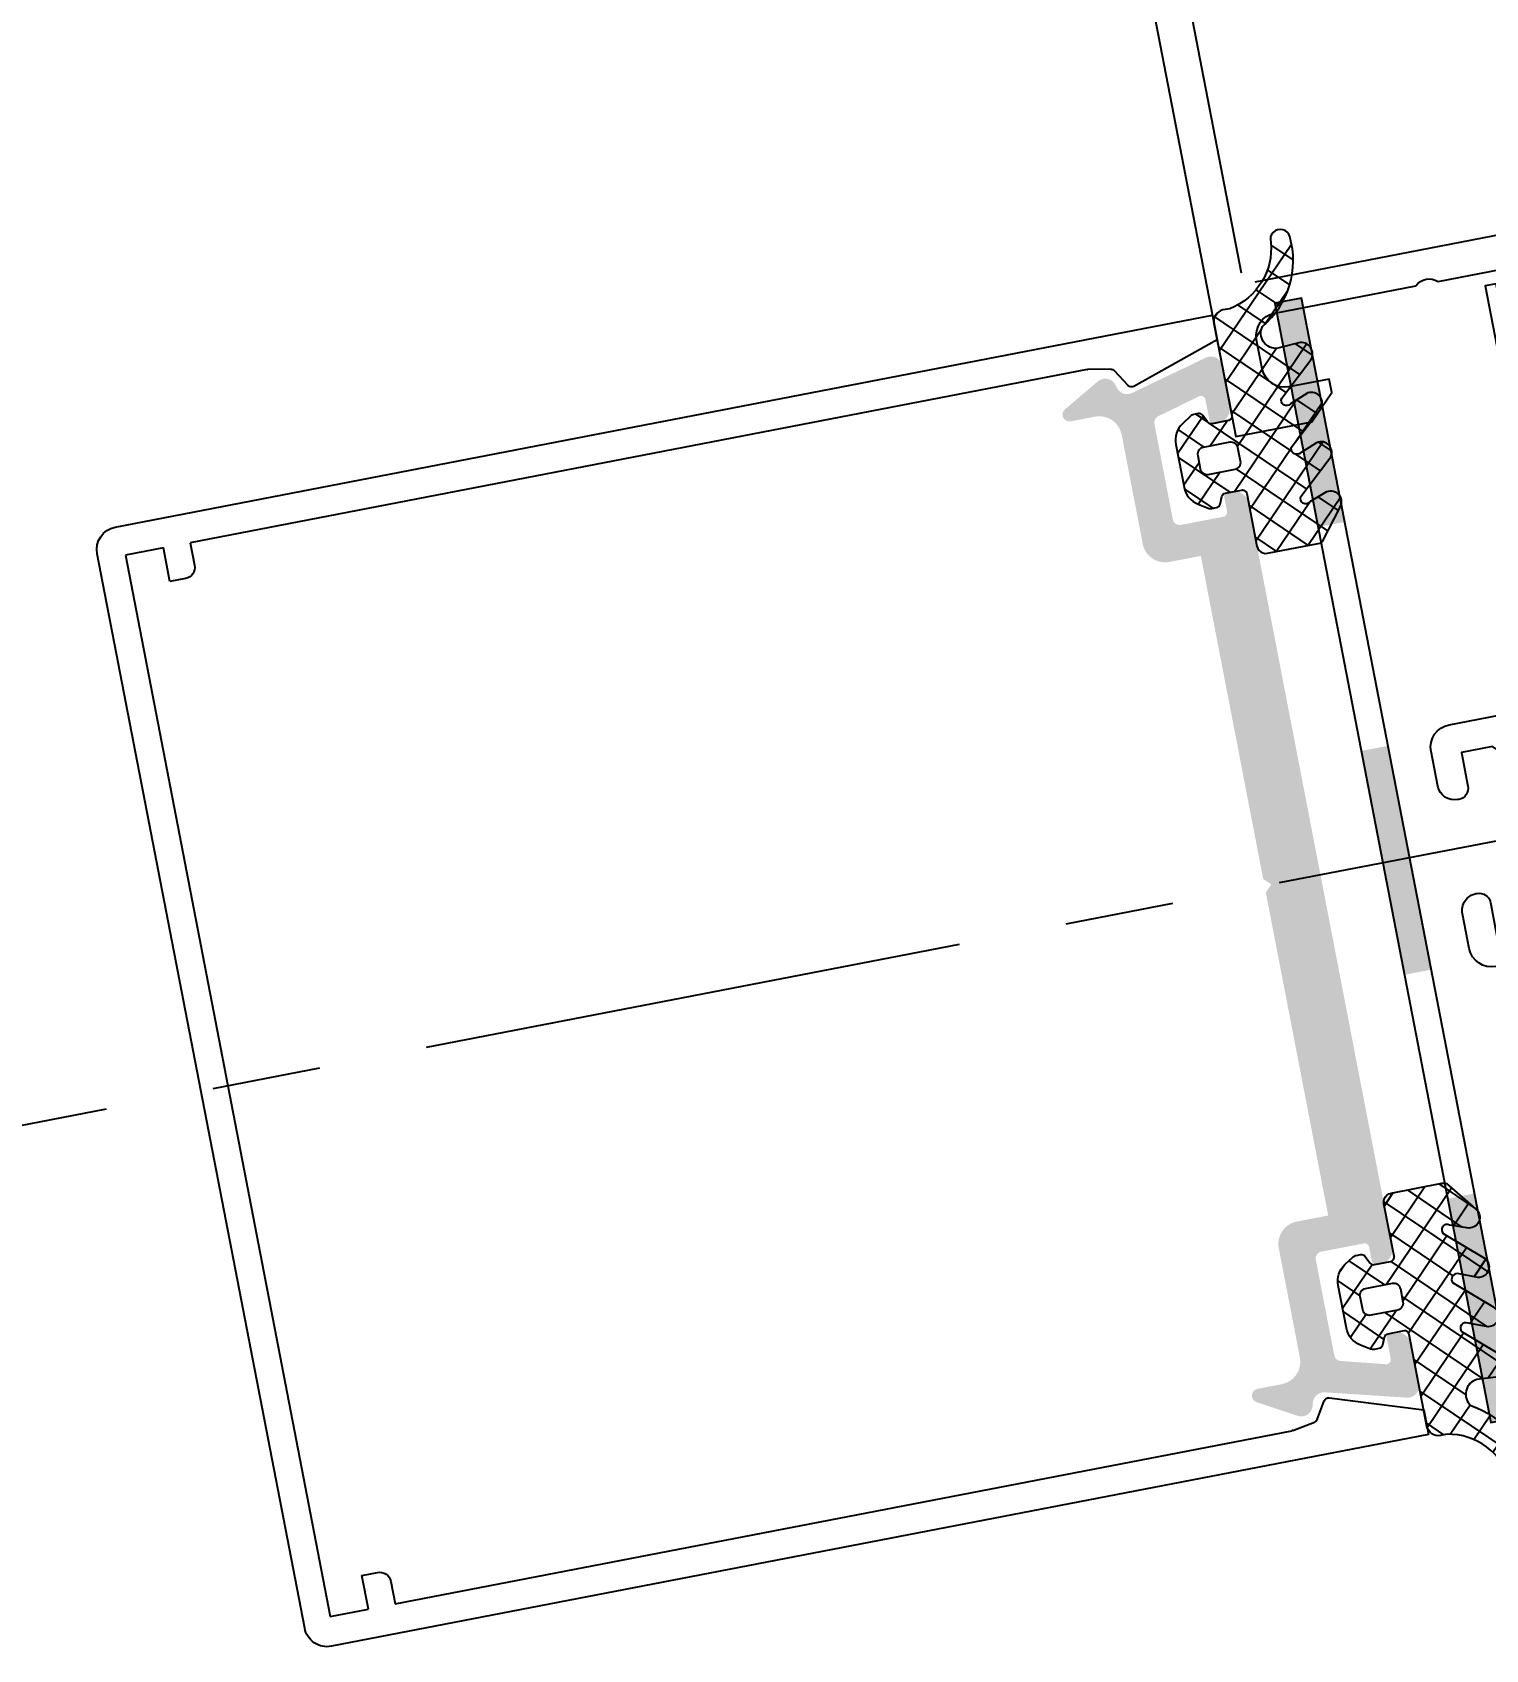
# Model space of a CAD drawing. Header units: centimetres. Extents: x 4942 to 11683, y -41622 to -36787.
# Drawn here: x 5831.27 to 5837.64, y -38663.6 to -38656.51 of the extents above; entities that cross this region are included whole.
import ezdxf

# ---------------------------------------------------------------- set-up
doc = ezdxf.new("R2010")
doc.units = ezdxf.units.CM
doc.header["$LTSCALE"] = 0.75
doc.header["$MEASUREMENT"] = 0
doc.linetypes.add('$0$CENTER', pattern=[50.79999999999998, 31.75, -6.349999999999998, 6.349999999999998, -6.349999999999998])
doc.linetypes.add('$0$NP_B_Cephe_22$0$$0$$0$HIDDEN', pattern=[0.375, 0.25, -0.125])
for name, color, linetype in [('$0$NP_B_Cephe_22$0$$0$$0$BT', 1, 'Continuous'), ('$0$NP_B_Cephe_22$0$$0$$0$DTR', 8, 'Continuous'), ('$0$NP_B_Cephe_22$0$$0$$0$FT', 1, 'Continuous'), ('$0$NP_B_Cephe_22$0$$0$$0$PL', 1, 'Continuous'), ('$0$NP_B_Cephe_22$0$$0$$0$PTR', 252, 'Continuous'), ('$0$NP_B_Cephe_22$0$$0$$0$SY', 3, 'Continuous'), ('$0$NP_B_Cephe_22$0$$0$$0$SYK', 3, '$0$NP_B_Cephe_22$0$$0$$0$HIDDEN'), ('$0$V-0_Axis', 8, '$0$CENTER'), ('V-0_Dimension_50', 1, 'Continuous'), ('V-0_Elevation_010', 61, 'Continuous'), ('V-3_Door', 21, 'Continuous'), ('V-4_Profile_Aluminium', 152, 'Continuous')]:
    doc.layers.add(name, color=color, linetype=linetype)
doc.styles.add('OFIS ZEMİN KAT OLCU$0$VIVA_50', font='arial.ttf', dxfattribs={"height": 12.5})
doc.dimstyles.new('OFIS ZEMİN KAT OLCU$0$VIVA_50', dxfattribs={"dimscale": 5, "dimtxt": 12.5, "dimasz": 1, "dimexe": 1, "dimexo": 1, "dimgap": 0.5, "dimtad": 1, "dimdec": 1, "dimzin": 11, "dimdsep": 46, "dimtxsty": 'OFIS ZEMİN KAT OLCU$0$VIVA_50', "dimblk": 'OFIS ZEMİN KAT OLCU$0$_OBLIQUE', "dimcen": 0, "dimdle": 1, "dimclrd": 256, "dimclre": 256, "dimclrt": 256, "dimadec": 1, "dimazin": 0, "dimtfac": 0.75, "dimtdec": 1, "dimtix": 1, "dimtmove": 2, "dimatfit": 2, "dimldrblk": 'OFIS ZEMİN KAT OLCU$0$_DOT', "dimfxl": 5, "dimfxlon": 1, "dimfrac": 1, "dimtolj": 1, "dimtzin": 0, "dimlwd": -1, "dimlwe": -1, "dimarcsym": 0})

# ---------------------------------------------------------------- blocks, each defined once
blk = doc.blocks.new('$0$NP_B_Cephe_22$0$$0$$0$baskı alt kapak profili')
at = {"layer": '$0$NP_B_Cephe_22$0$$0$$0$PTR'}
h = blk.add_hatch(color=256, dxfattribs=at)
edge = h.paths.add_edge_path()
edge.add_line((-0.4499982674129441, -2.499992589225878), (-0.1500000000265445, -2.199994321836749))
edge.add_line((-0.1500000000265445, -2.199994321836749), (0.1500000000054698, -2.499994321868309))
edge.add_line((0.1500000000054698, -2.499994321868309), (14.58281438531086, -2.499910100783547))
edge.add_line((14.58281438531086, -2.499910100783547), (14.58281438531086, -3.900094823807814))
edge.add_arc((15.58281438529631, -3.900094823824185), 0.9999999999787974, 179.999999999062, 270.0000000008338)
edge.add_line((15.58281438531086, -4.900094823802812), (20.46111522025277, -4.900094823803267))
edge.add_arc((20.46111522025277, -5.900094823820092), 1.000000000017224, 1.094292656489415e-09, 90, ccw=False)
edge.add_line((21.46111522026732, -5.900094823800993), (21.46111522026732, -6.987404025860707))
edge.add_arc((21.76111522027023, -6.987404025861162), 0.2999999999993861, 179.9999999999131, 330.5869554023672)
edge.add_line((22.0224458274428, -7.134734653211291), (22.95522299297992, -5.480202751485814))
edge.add_arc((22.51967198101594, -5.234651705921516), 0.5000000000000099, 330.5869554048348, 435.0000000015094)
edge.add_line((22.64908150355442, -4.751688792773786), (22.52631889628939, -4.718794651299214))
edge.add_arc((22.6557284188497, -4.235831738169674), 0.4999999999873658, 165.3876006920352, 254.9999999985538, ccw=False)
edge.add_line((22.17190111995698, -4.109692351637642), (23.08007854875579, -0.6262361176088067))
edge.add_arc((22.59625124984124, -0.5000967310958746), 0.4999999999999779, 345.3876006947841, 449.9998887059361)
edge.add_line((22.59625222106516, -9.67310967840973e-05), (20.83242667012056, -9.330495157122698e-05))
edge.add_arc((20.83242531044053, -0.7000933049850406), 0.7000000000347768, 89.99988870867566, 179.999999997804)
edge.add_line((20.13242531040706, -0.7000933049582105), (20.13242531040706, -0.8000940048825047))
edge.add_arc((20.33242531045509, -0.8000940048556746), 0.2000000000470041, 180.0000000076863, 269.9996881808536)
edge.add_line((20.33242422200093, -1.000094004899603), (21.27370344871125, -1.000099127416144))
edge.add_arc((21.2737023602862, -1.200099127414143), 0.2000000000010828, -14.999999999392116, 89.99968818919109, ccw=False)
edge.add_line((21.46688752554875, -1.251862936433719), (20.95085017764033, -3.177740537340634))
edge.add_arc((20.66107242976833, -3.100094823813544), 0.2999999999820601, 270, 344.9999999999484, ccw=False)
edge.add_line((20.66107242976833, -3.400094823795536), (16.38281438532105, -3.400094823795536))
edge.add_arc((16.3828143853356, -3.100094823759884), 0.300000000035709, 180.0000000050374, 269.99999999722075, ccw=False)
edge.add_line((16.08281438529631, -3.100094823786259), (16.08281438529631, -1.200094370203425))
edge.add_arc((16.28281438534433, -1.200094370241624), 0.2000000000472222, 89.99958354564058, 179.9999999890568, ccw=False)
edge.add_line((16.28281583904428, -1.000094370199514), (16.93242385665182, -1.000099092069087))
edge.add_arc((16.93242531043908, -0.8000990921101963), 0.1999999999642341, 269.9995835206275, 360.0000000106826)
edge.add_line((17.13242531039979, -0.800099092072907), (17.13242531040706, -0.6998993075550803))
edge.add_arc((16.43242531039542, -0.6998993075750892), 0.7000000000096898, 1.637749391150137e-09, 90.00033434147609)
edge.add_line((16.43242122564371, 0.0001006924229098871), (-16.73242122563132, -9.28370110901966e-05))
edge.add_arc((-16.73241714089416, -0.7000928369804402), 0.6999999999812871, 90.000334340285, 179.9999999930768)
edge.add_line((-17.4324171408767, -0.7000928368958572), (-17.43241714086943, -0.800099092072907))
edge.add_arc((-17.23241714089416, -0.8000990921097415), 0.199999999975546, 179.9999999894477, 270.0004164752036)
edge.add_line((-17.23241568712145, -1.000099092080001), (-16.58280766949937, -1.000094370204517))
edge.add_arc((-16.58280621579942, -1.200094370245262), 0.200000000046316, 1.0943210781988455e-08, 90.00041645435942, ccw=False)
edge.add_line((-16.38280621575139, -1.200094370207063), (-16.38280621575867, -3.100094823789897))
edge.add_arc((-16.68280621579068, -3.100094823763522), 0.3000000000368459, 270.0000000027792, 359.99999999496265, ccw=False)
edge.add_line((-16.68280621577613, -3.400094823800538), (-20.96106426023069, -3.400094823800083))
edge.add_arc((-20.96106426020159, -3.100094823788988), 0.3000000000113232, 195.0000000014894, 269.99999999444157, ccw=False)
edge.add_line((-21.25084200809541, -3.17774053732972), (-21.76687935600383, -1.251862936427807))
edge.add_arc((-21.57369419074129, -1.200099127407322), 0.2000000000015741, 90.00031181080891, 194.9999999996438, ccw=False)
edge.add_line((-21.57369527916634, -1.000099127408868), (-20.63241605245602, -1.000094004872773))
edge.add_arc((-20.63241714091017, -0.8000940048534009), 0.2000000000225555, 270.0003118191464, 359.9999999923137)
edge.add_line((-20.43241714089125, -0.800094004880231), (-20.43241714089125, -0.7000933049559368))
edge.add_arc((-21.13241714091017, -0.7000933049823121), 0.7000000000241602, 2.158851470130013e-09, 90.00011129132436)
edge.add_line((-21.1324185005902, -9.330495930193194e-05), (-22.89624405154935, -9.673109814833936e-05))
edge.add_arc((-22.89624308032543, -0.5000967310972388), 0.5000000000000338, 90.00011129406387, 194.6123993055775)
edge.add_line((-23.3800703792327, -0.6262361176115352), (-22.47189295042661, -4.109692351638097))
edge.add_arc((-22.95572024931933, -4.235831738171038), 0.4999999999875485, -75.00000000029928, 14.61239930806562, ccw=False)
edge.add_line((-22.82631072677358, -4.718794651305126), (-22.94907333403133, -4.751688792774241))
edge.add_arc((-22.81966381149285, -5.234651705922881), 0.5000000000000199, 104.9999999984637, 209.4130445951652)
edge.add_line((-23.25521482345683, -5.480202751487179), (-22.32243765791244, -7.134734653211746))
edge.add_arc((-22.06110705075442, -6.98740402586389), 0.2999999999855281, 209.4130445986195, 360.0000000003474)
edge.add_line((-21.76110705076606, -6.987404025862071), (-21.76110705077334, -5.900094823802357))
edge.add_arc((-20.76110705076606, -5.900094823821457), 1.000000000003695, 90, 179.9999999989057, ccw=False)
edge.add_line((-20.76110705076606, -4.900094823817819), (-15.88280621583143, -4.900094823817819))
edge.add_arc((-15.88280621582415, -3.900094823829187), 0.9999999999888018, 269.9999999995831, 360.000000000938)
edge.add_line((-14.88280621583871, -3.900094823812816), (-14.88280621583143, -2.499910100788094))
edge.add_line((-14.88280621583143, -2.499910100788094), (-0.4499982674129441, -2.499992589225878))
blk = doc.blocks.new('$0$NP_B_Cephe_22$0$$0$$0$dış cam fitili 4 mm')
at = {"layer": '$0$NP_B_Cephe_22$0$$0$$0$DTR'}
h = blk.add_hatch(dxfattribs=at)
h.set_pattern_fill('_USER', color=256, angle=45, double=1, pattern_type=0)
h.set_pattern_definition([(45, (0, 0), (-0.7071067811865475, 0.7071067811865476), []), (135, (0, 0), (-0.7071067811865476, -0.7071067811865475), [])])
h.paths.add_polyline_path([(6.006709108756735, 2.799979785861787, 0.4142138313327365), (6.506709567901655, 3.299979785863711), (6.506709567901655, 3.606260597880484, -0.336953001653404), (9.032707055198637, 5.922478769869281, 1.012787676795315), (9.118160495847537, 6.784346274327983, 0.2982399933009645), (5.473101363849511, 4.864777365420901, -0.6035671201983142), (4.402942566205839, 5.342673141045472), (4.469019026820408, 6.289120730986518, 0.6515663743816038), (3.62916793146471, 6.672508916323773), (2.220243977896845, 5.096164903083285, -0.8670816687464292), (1.90368481776861, 5.424588535339601), (2.227215082549466, 6.267954172374197, 0.7089412690970899), (1.429554286766889, 6.674593219329632), (0.0219420303376166, 5.095593842921084, -0.5858802636782958), (-0.3227649766802445, 5.378994891368297), (0.0085728372989458, 6.226868299619036, 0.7631597470763857), (-0.7664976233161515, 6.673709571435458), (-2.166487442826817, 5.102390310284044, -0.8561372849529023), (-2.480740048372151, 5.445023897885358), (-2.214582664079689, 6.168560609113031, 0.7853862574048076), (-2.960859039982803, 6.703882492925823), (-4.288480970596332, 5.661965664231517), (-4.318612137193462, 5.598194075166278), (-4.337073898010911, 5.530121568533128), (-4.34329224198407, 5.45986464737872), (-4.343291194580866, 3.199977848878939), (-4.329661482736607, 3.096450269146791), (-4.289701290642168, 2.999977931885064), (-4.226133837621801, 2.917135263362093), (-4.143291137889516, 2.853567851026148), (-4.046818781013623, 2.813607706285458), (-3.943291194586685, 2.79997804527195), (-1.600000923938809, 2.799983556993634, -0.414214251290034), (-1.400000453514417, 2.599983556999701), (-1.400000453499867, 1.881877712473938, -0.2943155252920531), (-1.517379245680863, 1.699741126308873), (-1.832621661292754, 1.5567401527954, 0.2943155253063463), (-1.950000453473673, 1.374603566619926), (-1.950000453459121, 1.17493459470199, 0.1431901793043046), (-1.9027496962832, 1.013324507625535), (-1.645690923588807, 0.6112987966904349, 0.2558487727693759), (-0.8031930339645532, 0.1499990870185224), (1.103193210007215, 0.1499998753979748, 0.2558485524588672), (1.945690272538655, 0.6112995850656076), (2.202748541141573, 1.013324507622332, 0.1431901792970748), (2.249999298318673, 1.174934594689448), (2.249999298340501, 1.374603566611686, 0.2943155253181162), (2.132620506158284, 1.556740152795078), (1.817378090541625, 1.699741126308096, -0.2943155252939244), (1.699999298359418, 1.881877712473664), (1.69999929837397, 2.599983556999684, -0.4142138313268016), (1.899999482029609, 2.799983556994073)])
h.paths.add_polyline_path([(0.7499992983550535, 2.500000006692645), (0.7499992983696055, 1.299999605280684, -0.4142134412518577), (0.4499994224282398, 0.9999996052719324), (-0.1500005775731781, 0.9999993571443828, -0.4142136834978948), (-0.4500007016420362, 1.299999357149439), (-0.4500007016420362, 2.500000006690147, -0.41421356237365), (-0.1500007016400353, 2.800000006691582), (0.4499992983541894, 2.800000006690443, -0.4142135623689879)], flags=16)
at = {"layer": '$0$NP_B_Cephe_22$0$$0$$0$FT'}
for points in [[(-3.943291194586688, 2.79997804527195), (-4.046818781013623, 2.813607706285458), (-4.143291137889516, 2.853567851026148), (-4.226133837621799, 2.917135263362091), (-4.289701290642166, 2.999977931885063), (-4.329661482736607, 3.096450269146791), (-4.343291194580866, 3.199977848878936), (-4.34329224198407, 5.459864647378731), (-4.33707389801091, 5.530121568533122), (-4.318612137193464, 5.598194075166268), (-4.288480970596332, 5.661965664231517), (-2.960859039982803, 6.703882492925823, -0.7853862574048148), (-2.214582664079693, 6.168560609113023), (-2.480740048372151, 5.445023897885356, 0.8561372849528929), (-2.166487442826817, 5.102390310284044), (-0.7664976233161518, 6.673709571435458, -0.7631597470763885), (0.0085728372989458, 6.226868299619036), (-0.3227649766802436, 5.378994891368297, 0.5858802636782962), (0.0219420303376161, 5.095593842921084), (1.429554286766889, 6.674593219329628, -0.7089412690970911), (2.227215082549466, 6.267954172374197), (1.90368481776861, 5.424588535339601, 0.8670816687464292), (2.220243977896845, 5.096164903083285), (3.62916793146471, 6.672508916323773, -0.6515663743816043), (4.469019026820408, 6.289120730986518), (4.402942566205839, 5.342673141045472, 0.6035671201983126), (5.473101363849511, 4.864777365420898, -0.2976694941481973), (9.110313652007992, 6.785085399843659, -1.013045672852262), (9.032707055198644, 5.92247876986928, 0.3369530016534044), (6.506709567901655, 3.606260597880486), (6.506709567901655, 3.299979785861546, -0.4142138218549978), (6.00670912493408, 2.799979785861771), (1.899999683072767, 2.799983556993788, 0.4142141257534825), (1.69999929837397, 2.599983556995788), (1.699999298359418, 1.881877712474214, 0.2943155252910902), (1.817378090539224, 1.699741126309185), (2.132620506160693, 1.556740152793985, -0.2943155253166985), (2.249999298340501, 1.374603566610083), (2.249999298318673, 1.174934594686555, -0.1431901792925457), (2.202748541142883, 1.013324507624381), (1.94569027254076, 0.6112995850688998, -0.255848552460209), (1.103193210006083, 0.1499998753979748), (-0.8031930339664333, 0.1499990870185224, -0.2558487727722293), (-1.645690923595591, 0.6112987967010435), (-1.902749696283333, 1.013324507625747, -0.1431901792947373), (-1.950000453459121, 1.174934594690989), (-1.950000453473673, 1.374603566612699, -0.2943155253145076), (-1.832621661293863, 1.556740152794894), (-1.517379245679669, 1.699741126309413, 0.2943155252918903), (-1.400000453499867, 1.881877712475123), (-1.400000453514417, 2.599983556995788, 0.414213948564889), (-1.600000717221313, 2.799983556994015)], [(-0.4500007016420362, 1.299999357144336), (-0.4500007016420362, 2.500000006691629, -0.4142135623730951), (-0.1500007016391258, 2.800000006691582), (0.4499992983521432, 2.800000006690443, -0.4142135623713191), (0.7499992983550535, 2.500000006692311), (0.7499992983696055, 1.299999605271999, -0.4142134412496938), (0.4499994224217724, 0.999999605271932), (-0.1500005775694966, 0.9999993571443828, -0.4142136834965068)]]:
    blk.add_lwpolyline(points, format="xyb", close=True, dxfattribs=at)
blk = doc.blocks.new('*U8')
at = {"layer": '$0$NP_B_Cephe_22$0$$0$$0$SYK'}
h = blk.add_hatch(color=256, dxfattribs=at)
h.dxf.hatch_style = 2
h.paths.add_polyline_path([(0, 1e-16), (-1.9e-15, -10), (1.199999999999997, -10), (1.199999999999999, -1e-16)])
h = blk.add_hatch(color=256, dxfattribs=at)
h.dxf.hatch_style = 2
h.paths.add_polyline_path([(-3.8e-15, -20), (-5.7e-15, -30), (1.199999999999994, -30), (1.199999999999995, -20)])
h = blk.add_hatch(color=256, dxfattribs=at)
h.dxf.hatch_style = 2
h.paths.add_polyline_path([(-7.5e-15, -40), (-6e-16, -50), (1.199999999999999, -50), (1.199999999999989, -40)])
at = {"color": 0, "linetype": 'ByBlock', "lineweight": -2}
blk.add_lwpolyline([(0, 0), (0, -50), (1.199999999999999, -50), (1.199999999999999, 0)], close=True, dxfattribs=at)
blk = doc.blocks.new('cephe_profil_a')
at = {"layer": '$0$NP_B_Cephe_22$0$$0$$0$DTR', "extrusion": (1.724929e-10, -0.0001003207552404, 0.9999999949678732)}
h = blk.add_hatch(dxfattribs=at)
h.set_pattern_fill('_USER', color=256, scale=10, angle=44.99999999999999, double=1, pattern_type=0)
h.set_pattern_definition([(44.99999999999999, (-4031610.468849055, -2575937.041192862), (-7.071067811865472, 7.071067811865479), []), (134.9999999999999, (-4031610.468849055, -2575937.041192862), (-7.071067811865479, -7.071067811865473), [])])
edge = h.paths.add_edge_path(flags=16)
edge.add_arc((37791.12142558841, -9622.34142984758), 0.0500000000038579, 449.9999999966368, 494.94457036607037, ccw=False)
edge.add_line((37791.12142558842, -9622.291429847528), (37791.12114163949, -9622.291421863074))
edge.add_line((37791.12114163948, -9622.291421863116), (37791.21555290283, -9622.291421863123))
edge.add_arc((37791.21486080183, -9622.261429847591), 0.0299999999986018, 631.321932884249, 672.4592099042153)
edge.add_line((37791.23511275641, -9622.283562591088), (37791.26989305998, -9622.247670126624))
edge.add_arc((37791.2476186761, -9622.227574061759), 0.029999999990006, 677.9430582474605, 715.9626584813159)
edge.add_line((37791.27754422737, -9622.229686259872), (37791.27754422733, -9621.097830725415))
edge.add_arc((37791.24761867612, -9621.099942923636), 0.0299999999988225, 364.0373416759118, 495.0331381016568)
edge.add_line((37791.22639320718, -9621.078741992786), (37791.2058279188, -9621.099222508077))
edge.add_line((37791.2058279188, -9621.099222508077), (37791.20581093308, -9621.099083572206))
edge.add_arc((37791.18458546412, -9621.077882641424), 0.0299999999991961, 631.1010195779083, 675.033138102026, ccw=False)
edge.add_line((37791.18516192112, -9621.1078771025), (37790.55122814192, -9621.107877102491))
edge.add_arc((37790.55065168476, -9621.077882641415), 0.0299999999990984, 585.3345369422157, 631.1010198503444, ccw=False)
edge.add_line((37790.52956270127, -9621.099219341595), (37790.50870755636, -9621.078606322584))
edge.add_arc((37790.4876185729, -9621.099943022706), 0.0299999999980382, 405.3345369389186, 539.9999999982347)
edge.add_line((37790.45761857286, -9621.099943022713), (37790.45761857285, -9622.227574062419))
edge.add_arc((37790.48761857282, -9622.227574062452), 0.0300000000075672, 540.0000000083093, 584.0557492277659)
edge.add_line((37790.46605866627, -9622.248434801364), (37790.49881653985, -9622.282290586485))
edge.add_arc((37790.52037644643, -9622.261429847564), 0.0300000000036255, 584.0557492199013, 631.3219329563447)
edge.add_line((37790.52106854756, -9622.291421863105), (37790.63451435352, -9622.291421863109))
edge.add_line((37790.63451435352, -9622.291421863109), (37790.79675813997, -9622.453665649558))
edge.add_arc((37790.86746881813, -9622.382954971412), 0.0999999999977666, 585.0000000005979, 674.9419244877031)
edge.add_line((37790.93810778696, -9622.453737286172), (37791.0861044697, -9622.306040321253))
edge = h.paths.add_edge_path()
edge.add_line((37790.32761857293, -9622.571429843569), (37790.45761857294, -9622.571429843569))
edge.add_line((37790.45761857302, -9622.57142984356), (37790.457618573, -9622.411417933969))
edge.add_line((37790.45761857299, -9622.41141793396), (37790.57066266181, -9622.41141793396))
edge.add_line((37790.57066266181, -9622.411417933947), (37790.65761857313, -9622.49837384522))
edge.add_line((37790.65761857313, -9622.498373845247), (37790.65761857314, -9622.561429843392))
edge.add_line((37790.65761857316, -9622.561429843425), (37790.67761857282, -9622.561429843416))
edge.add_line((37790.67761857287, -9622.561429843428), (37790.67761857286, -9622.71142984342))
edge.add_line((37790.67761857286, -9622.711429843399), (37790.63761862416, -9622.711429843392))
edge.add_arc((37790.6376186241, -9622.73642984342), 0.0249999999997273, 450.0000000066419, 592.1300135069743)
edge.add_arc((37790.56587113512, -9622.84386487168), 0.1042703605142834, 371.4665300854424, 417.25451342078725, ccw=False)
edge.add_arc((37790.57018839837, -9622.843656593595), 0.1000000002193351, 353.6826445520433, 371.84132240020114, ccw=False)
edge.add_arc((37792.62761867692, -9623.071429843283), 1.970000000826057, 533.682644565907, 541.4153095665301)
edge.add_line((37790.65821967236, -9623.120087464), (37790.63883071348, -9623.140879576657))
edge.add_line((37790.63883071355, -9623.140879576677), (37790.65962282052, -9623.160268529964))
edge.add_arc((37792.62761867692, -9623.071429843243), 1.970000000838378, 542.5846744202057, 554.7529125326208)
edge.add_arc((37790.86761862451, -9623.534894856368), 0.1499999999976096, 554.7529125306075, 705.2470874661108)
edge.add_arc((37789.10761857279, -9623.071429843361), 1.970000000007565, 705.2470874656752, 717.4153255838054)
edge.add_line((37791.07561442845, -9623.160268529908), (37791.09640653536, -9623.14087957662))
edge.add_line((37791.09640653541, -9623.14087957667), (37791.07701757663, -9623.120087463934))
edge.add_arc((37789.10761857279, -9623.071429843361), 1.970000000012264, 718.5846904386628, 726.2886083532262)
edge.add_arc((37791.16834097772, -9622.843815415943), 0.1032559703630503, 490.4827627849118, 546.5772129284219, ccw=False)
edge.add_line((37791.10130521374, -9622.765278789047), (37791.11110235162, -9622.75748190014))
edge.add_arc((37791.09761862414, -9622.736429843408), 0.0250000000009752, 662.6393401905827, 809.9999999999718)
edge.add_line((37791.09761862413, -9622.711429843408), (37791.05781766489, -9622.711429843412))
edge.add_line((37791.05781766491, -9622.711429843399), (37791.05781766493, -9622.561430903936))
edge.add_line((37791.05781766485, -9622.561430903936), (37791.07765409063, -9622.561430903941))
edge.add_line((37791.07765409071, -9622.561430903941), (37791.07765409068, -9622.498338430705))
edge.add_line((37791.07765409067, -9622.498338430705), (37791.16457458739, -9622.411417933978))
edge.add_line((37791.16457458739, -9622.411417933956), (37791.27761867621, -9622.411417933956))
edge.add_line((37791.27761867621, -9622.411417933952), (37791.27761867618, -9622.571420642387))
edge.add_line((37791.27761867625, -9622.571420642387), (37791.40761867625, -9622.571420642395))
edge.add_line((37791.40761867625, -9622.571420642369), (37791.40761867623, -9620.64787954388))
edge.add_arc((37791.30761867627, -9620.647879543892), 0.1000000000000005, 719.9999999999715, 809.9999999999718)
edge.add_line((37791.30761867627, -9620.547879543912), (37791.15261867629, -9620.547879543912))
edge.add_arc((37791.15261867629, -9620.622879543913), 0.0750000000000005, 449.9999999999719, 539.9999999999717)
edge.add_line((37791.07761867622, -9620.622879543924), (37791.07761867622, -9620.627889195104))
edge.add_arc((37791.12761867626, -9620.62788919508), 0.0500000000000003, 539.9999999999717, 629.9999999999718)
edge.add_line((37791.12761867626, -9620.677889195082), (37791.27761867622, -9620.677889195087))
edge.add_line((37791.27761867623, -9620.677889195096), (37791.27761867621, -9620.81720616109))
edge.add_line((37791.2776186762, -9620.81720616109), (37791.13528437909, -9620.957887974391))
edge.add_line((37791.13528437916, -9620.957887974384), (37790.59995276968, -9620.957887974377))
edge.add_line((37790.59995276967, -9620.957887974399), (37790.457618573, -9620.817206261589))
edge.add_line((37790.457618573, -9620.817206261612), (37790.45761857301, -9620.6778891951))
edge.add_line((37790.45761857302, -9620.677889195107), (37790.60761857299, -9620.677889195107))
edge.add_arc((37790.60761857298, -9620.627889195091), 0.0500000000000003, 629.9999999999718, 719.9999999999715)
edge.add_line((37790.65761857299, -9620.627889195091), (37790.65761857299, -9620.622879543913))
edge.add_arc((37790.58261857297, -9620.622879543916), 0.0750000000000005, 719.9999999999715, 809.9999999999718)
edge.add_line((37790.58261857298, -9620.547879543916), (37790.42761857301, -9620.547879543912))
edge.add_arc((37790.42761857299, -9620.647879543925), 0.1000000000000005, 449.9999999999719, 539.9999999999717)
edge.add_line((37790.32761857296, -9620.647879543907), (37790.32761857296, -9622.571429843549))
edge = h.paths.add_edge_path(flags=16)
edge.add_arc((37790.86765942266, -9622.3831455782), 0.2299999981063214, 612.0703253958226, 647.9107764335553)
edge.add_arc((37790.94761867612, -9622.630545086691), 0.0300000000000425, 360.0000000022299, 467.91077643426183, ccw=False)
edge.add_line((37790.97761867614, -9622.630545086717), (37790.97761867615, -9622.77613414058))
edge.add_arc((37791.27761868313, -9622.77613414056), 0.3000000070111142, 540.0000000011181, 547.7492650466617)
edge.add_arc((37789.10761857288, -9623.07142984342), 1.889999999976629, 345.24708746551426, 367.74926504446944, ccw=False)
edge.add_arc((37790.86761862451, -9623.534894856368), 0.0700000000007221, 554.7529125315209, 705.2470874661192, ccw=False)
edge.add_arc((37792.62761867692, -9623.071429843283), 1.890000000830903, 532.2507349431351, 554.7529125316095, ccw=False)
edge.add_arc((37790.45761857292, -9622.776134140873), 0.2999999999155954, 712.2507349439466, 720.0000000005449)
edge.add_line((37790.75761857285, -9622.776134140842), (37790.75761857288, -9622.630518699672))
edge.add_arc((37790.78761857259, -9622.630518699654), 0.0299999997776469, 432.0703253944647, 539.9999999987558, ccw=False)
at = {"layer": '$0$NP_B_Cephe_22$0$$0$$0$BT', "extrusion": (1.724929e-10, -0.0001003207552404, 0.9999999949678732), "elevation": 0.9415410931639367}
blk.add_lwpolyline([(37788.46761862462, -9621.217569154276), (37788.46761862463, -9621.16756915438), (37788.8676186246, -9621.167569154368), (37788.86761862457, -9621.217569154283)], close=True, dxfattribs=at)
at = {"layer": '$0$NP_B_Cephe_22$0$$0$$0$PL', "extrusion": (1.724929e-10, -0.0001003207552404, 0.9999999949678732), "elevation": 0.9415410931639376}
blk.add_lwpolyline([(37790.32761857309, -9622.57142984358), (37790.45761857308, -9622.57142984358), (37790.45761857308, -9622.411417933976), (37790.5706626619, -9622.411417933992), (37790.65761857322, -9622.498373845272), (37790.65761857323, -9622.561429843417), (37790.67761857298, -9622.561429843421), (37790.67761857295, -9622.711429843452), (37790.63761862426, -9622.711429843468, 0.7141493356666129), (37790.62227183009, -9622.756164987411, -0.2024890908214508), (37790.66806036363, -9622.823136396652, -0.0793983960895212), (37790.66958116577, -9622.854660132292, 0.0337529250843641), (37790.6582196725, -9623.120087464016), (37790.63883071366, -9623.140879576677), (37790.65962282054, -9623.160268529971, 0.0531439011805955), (37790.72256367525, -9623.57309252237, 0.7707584927756731), (37791.01267357391, -9623.57309252234, 0.05314390120559501), (37791.07561442855, -9623.160268529915), (37791.09640653549, -9623.140879576673), (37791.07701757673, -9623.120087463925, 0.0336273498892662), (37791.06576459709, -9622.855642568344, -0.2497657833453797), (37791.10130521384, -9622.765278789027), (37791.11110235178, -9622.757481900207, 0.7491894819598347), (37791.09761862423, -9622.711429843455), (37791.05781766498, -9622.711429843444), (37791.05781766499, -9622.561430903912), (37791.07765409078, -9622.56143090392), (37791.07765409078, -9622.498338430692), (37791.16457458748, -9622.411417933992), (37791.27761867635, -9622.411417933992), (37791.27761867635, -9622.571420642387), (37791.4076186764, -9622.5714206424), (37791.40761867642, -9620.647879543929, 0.4142135623730951), (37791.30761867639, -9620.547879543941), (37791.1526186764, -9620.547879543907, 0.4142135623730951), (37791.07761867638, -9620.622879543913), (37791.07761867638, -9620.62788919512, 0.4142135623730951), (37791.12761867638, -9620.677889195114), (37791.27761867637, -9620.677889195147), (37791.27761867637, -9620.817206161142), (37791.13528437926, -9620.957887974408), (37790.5999527698, -9620.957887974404), (37790.45761857311, -9620.817206261616), (37790.45761857315, -9620.677889195129), (37790.6076185731, -9620.677889195114, 0.4142135623730951), (37790.65761857308, -9620.627889195124), (37790.65761857308, -9620.62287954393, 0.4142135623730951), (37790.58261857311, -9620.547879543921), (37790.42761857312, -9620.547879543918, 0.4142135623730951), (37790.32761857306, -9620.647879543912)], format="xyb", close=True, dxfattribs=at)
at = {"layer": '$0$V-0_Axis', "ltscale": 0.1, "extrusion": (6.139234e-09, -5.01603776729e-05, 0.9999999987419682)}
blk.add_line((37790.86757926978, -9637.40557522656, -0.0275848401308247), (37790.86762377998, -9608.230919021826, -0.0270859474404317), dxfattribs=at)
at = {"color": 7, "extrusion": (1.724929e-10, -0.0001003207552404, 0.9999999949678732)}
for p, q in [((37793.267624061, -9614.96911511379, -0.0258864813546497), (37788.46762387366, -9614.969115113778, -0.025886480526683)), ((37788.36762387368, -9615.069115113352, -0.0258965125849637), (37788.36761853394, -9619.969104411644, -0.0258864794360889)), ((37788.49762387369, -9615.2591151124, -0.0259155735508834), (37788.49762387373, -9615.08911511321, -0.0258985190224904)), ((37788.49762387373, -9615.08911511321, -0.0258985190224904), (37793.23762406099, -9615.089115113236, -0.0258985198401083)), ((37793.23762406099, -9615.089115113236, -0.0258985198401083), (37793.23762406094, -9615.25911511238, -0.0259155743684992)), ((37793.36761872123, -9619.969104411644, -0.0258864802985536), (37793.36762406098, -9615.069115113352, -0.0258965134474285)), ((37788.64762387371, -9615.259115112369, -0.0259155735767556), (37788.49762387369, -9615.2591151124, -0.0259155735508834)), ((37788.64762387368, -9615.329115112032, -0.0259225960296242), (37788.64762387371, -9615.259115112369, -0.0259155735767556)), ((37793.23762406094, -9615.25911511238, -0.0259155743684992), (37793.08762406099, -9615.259115112394, -0.0259155743426256)), ((37793.08762406099, -9615.259115112394, -0.0259155743426256), (37793.08762406097, -9615.329115112032, -0.025922596795493)), ((37788.49761853393, -9619.384322870574, -0.0258278137323675), (37788.4976238737, -9615.379115111784, -0.0259276120415124)), ((37788.4976238737, -9615.379115111784, -0.0259276120415124), (37788.59762387368, -9615.379115111766, -0.025927612058761)), ((37793.13762406101, -9615.379115111778, -0.0259276128418797), (37793.23762406099, -9615.379115111784, -0.0259276128591293)), ((37793.23762406099, -9615.379115111784, -0.0259276128591293), (37793.23761872122, -9619.384322870557, -0.0258278145499831)), ((37788.51604171284, -9619.488695174483, -0.0258382844439529), (37788.49793342529, -9619.387857908943, -0.025828168370143)), ((37793.23730382986, -9619.387857908972, -0.0258281691876524), (37793.2191955423, -9619.488695174468, -0.025838285255213)), ((37788.60002926891, -9619.548454004176, -0.0258442795093977), (37788.52520539652, -9619.502168945935, -0.0258396361444681)), ((37793.21003185867, -9619.502168945943, -0.0258396369525677), (37793.13520798628, -9619.548454004167, -0.0258442802916836)), ((37788.47761853392, -9619.96910441163, -0.0258864794550622), (37788.60850399237, -9619.57171951782, -0.0258466135247712)), ((37793.1267332628, -9619.57171951785, -0.0258466143041349), (37793.25761872125, -9619.969104411613, -0.0258864802795777)), ((37788.36761853394, -9619.969104411644, -0.0258864794360889), (37788.47761853392, -9619.96910441163, -0.0258864794550622)), ((37793.25761872125, -9619.969104411613, -0.0258864802795777), (37793.36761872123, -9619.969104411644, -0.0258864802985536))]:
    blk.add_line(p, q, dxfattribs=at)
for centre, radius, start, end in [((37788.46762387366, -9615.069069326417, 0.9387010010875299), 0.1000000000000007, 90.000000000001, 180), ((37793.26762406101, -9615.069069326397, 0.9387010010875284), 0.1000000000000007, 0, 90.000000000001), ((37788.59762387368, -9615.329069326392, 0.938701001087528), 0.0500000000000003, 270.0000000000009, 0), ((37793.13762406096, -9615.329069326379, 0.9387010010875276), 0.0500000000000003, 180, 270.0000000000009), ((37788.51761853398, -9619.384277054996, 0.9392026048634252), 0.0200000000004313, 180, 190.1806252351027), ((37793.21761872121, -9619.384277055047, 0.9392026048634284), 0.0200000000004367, 349.819374776652, 0), ((37788.53572682152, -9619.485114321024, 0.9392026048634268), 0.019999999999993, 190.1806252022715, 238.2596126690541), ((37793.19951043362, -9619.485114321022, 0.9392026048634264), 0.0199999999999771, 301.7403873309473, 349.8193747977286), ((37788.58950784392, -9619.565416999409, 0.9392026048634255), 0.0200000000004054, 341.769824383375, 58.25961268669693), ((37793.14572941132, -9619.565416999414, 0.939202604863426), 0.0200000000002637, 121.7403873133045, 198.2301756166252)]:
    blk.add_arc(centre, radius, start, end, dxfattribs=at)
at = {"layer": '$0$NP_B_Cephe_22$0$$0$$0$SY', "extrusion": (1.724929e-10, -0.0001003207552404, 0.9999999949678732), "xscale": -0.1000000000000005, "yscale": 0.1000000000000005, "zscale": 0.1000000000000004, "rotation": 270}
blk.add_blockref('*U8', (37793.36761862463, -9620.367569154332, 0.9415410931639351), dxfattribs=at)
at = {"color": 7, "extrusion": (1.724929e-10, -0.0001003207552404, 0.9999999949678732), "xscale": -0.1000000000000004, "yscale": 0.1000000000000005, "zscale": 0.1000000000000004, "rotation": 180}
for name, p in [('$0$NP_B_Cephe_22$0$$0$$0$baskı alt kapak profili', (37790.88261588493, -9619.969068908393, 0.9392026048640753)), ('$0$NP_B_Cephe_22$0$$0$$0$dış cam fitili 4 mm', (37792.7308631634, -9619.689060614286, 0.9392026048640708))]:
    blk.add_blockref(name, p, dxfattribs=at)
at = {"color": 7, "extrusion": (-1.724929e-10, 0.0001003207552404, -0.9999999949678732), "xscale": -0.1000000000000004, "yscale": 0.1000000000000005, "zscale": -0.1000000000000004, "rotation": 180}
blk.add_blockref('$0$NP_B_Cephe_22$0$$0$$0$dış cam fitili 4 mm', (-37789.00437409187, -9619.68906061428, -0.9392026048640726), dxfattribs=at)
blk = doc.blocks.new('KAPI')
at = {"layer": 'V-4_Profile_Aluminium', "extrusion": (-1.3056024796e-06, -3.498352596e-07, 0.9999999999990866)}
for points, elevation in [([(600.4438094275323, -15344.66296472542), (600.443814604448, -15346.23296444407)], 7.37555301562872), ([(600.5938135254472, -15345.44296453605), (600.5938112171646, -15344.74296453601)], 7.375553015628724), ([(600.5938159325665, -15346.17296562798), (600.5938138551792, -15345.54296453601)], 7.37555301562872), ([(596.6938264665403, -15346.44297742262), (601.0938137710835, -15346.44296291499), (601.093812650077, -15346.10296275878), (600.9838147287301, -15345.9929632979), (600.9238141183813, -15345.99296349576), (600.9238147118813, -15346.17296454009)], 7.375553015628721), ([(596.6938264665257, -15346.44297742249), (601.093813771069, -15346.44296291486), (601.0938126500624, -15346.10296275865), (600.9838147287156, -15345.99296329777), (600.9238141183669, -15345.99296349563), (600.9238147118666, -15346.17296453996)], 7.375553015628721), ([(600.3938147693183, -15346.28296460913), (597.3938274532744, -15346.28297450063)], 7.375553015628723), ([(600.3938147693037, -15346.28296460897), (597.3938274532597, -15346.28297450048)], 7.375553015628721), ([(600.8238150415925, -15346.27296486972), (600.6938162622897, -15346.27296529827)], 7.375553015628723)]:
    blk.add_lwpolyline(points, dxfattribs=dict(at, elevation=elevation))
at = {"layer": 'V-4_Profile_Aluminium', "extrusion": (1.3056024796e-06, 3.498352596e-07, -0.9999999999990866)}
for centre, radius, start, end in [((-600.6463112695852, -15345.49296436296, -7.375553015628724), 0.0724982470501904, 316.3956727022728, 43.60394946784523), ((-600.6938165394747, -15346.17296469134, -7.375553015628723), 0.100000606916115, 270.0001588185996, 359.9994633515701), ((-600.8238090150622, -15346.17295917288, -7.375553015628723), 0.1000056969773357, 180.0030749333233, 269.9965472351782)]:
    blk.add_arc(centre, radius, start, end, dxfattribs=at)
at = {"extrusion": (0, 0, -1), "zscale": -1, "rotation": 180}
blk.add_blockref('cephe_profil_a', (37187.81595399355, -24966.41212970151, -7.386837765503673), dxfattribs=at)
blk = doc.blocks.new('A$C31E0777D')
at = {"layer": 'V-3_Door', "extrusion": (-1.64355534e-08, -3.43722366583e-05, 0.9999999994092746), "rotation": 359.9999124082579}
blk.add_blockref('KAPI', (-155.5087196821721, 15358.18183370008, -7.360626614452831), dxfattribs=at)
blk = doc.blocks.new('OFIS ZEMİN KAT OLCU$0$_OBLIQUE')
at = {"color": 0, "linetype": 'ByBlock'}
blk.add_line((-0.5, -0.5), (0.5, 0.5), dxfattribs=at)
blk = doc.blocks.new('*D109')
at = {"layer": 'Defpoints', "color": 0, "transparency": 16777216}
for p in [(5722.201448397369, -38224.01756474919, 0.235715077427622), (5854.912600534117, -38911.37032037132, 0.235715077427622), (5757.774429511237, -38930.12534606586)]:
    blk.add_point(p, dxfattribs=at)
at = {"layer": 'V-0_Dimension_50', "transparency": 16777216}
for p, q in [((5624.115404466274, -38237.86325882425), (5758.722302419452, -38935.03467768532)), ((5649.60985971588, -38238.03324052928), (5620.153945755024, -38243.72046335193)), ((5782.321011852629, -38925.38599615142), (5752.865097891773, -38931.07321897407))]:
    blk.add_line(p, q, dxfattribs=at)
at = {"layer": 'V-0_Dimension_50', "transparency": 16777216, "xscale": 5, "yscale": 5, "zscale": 5}
for p, rotation in [((5625.063277374489, -38242.77259044372), 100.9279583176279), ((5757.774429511237, -38930.12534606586), 280.9279583176278)]:
    blk.add_blockref('OFIS ZEMİN KAT OLCU$0$_OBLIQUE', p, dxfattribs=dict(at, rotation=rotation))
at = {"layer": 'V-0_Dimension_50', "transparency": 16777216, "insert": (5700.139949534261, -38584.76513604386), "char_height": 12.5, "attachment_point": 5, "rotation": 280.9279583176278, "style": 'OFIS ZEMİN KAT OLCU$0$VIVA_50'}
blk.add_mtext('\\A1;700 ', dxfattribs=at)
blk = doc.blocks.new('OFIS ZEMİN KAT OLCU$0$_DOT')
blk.add_line((-0.5, 0), (-1, 0))
at = {"const_width": 0.5}
blk.add_lwpolyline([(-0.25, 0, 1), (0.25, 0, 1)], format="xyb", close=True, dxfattribs=at)

msp = doc.modelspace()

# ---------------------------------------------------------------- block references
at = {"layer": 'V-0_Elevation_010', "rotation": 280.9279583175586}
msp.add_blockref('A$C31E0777D', (5740.555147931314, -38223.02467415162), dxfattribs=at)

# ---------------------------------------------------------------- dimensions: what is measured, and where the dimension line sits
at = {"layer": 'V-0_Dimension_50'}
dim = msp.add_aligned_dim(p1=(5722.201448397367, -38224.01756474918, 0.05102959747320202), p2=(5854.912600534115, -38911.37032037131, 0.05102959747320202), distance=-98.93217504165806, dimstyle='OFIS ZEMİN KAT OLCU$0$VIVA_50', override={"dimpost": ' '}, dxfattribs=at)
dim.commit()
dim.dimension.update_dxf_attribs({"geometry": '*D109', "text_midpoint": (5700.139949534261, -38584.76513604386, -0.1846854799544199)})

doc.saveas('drawing.dxf')
